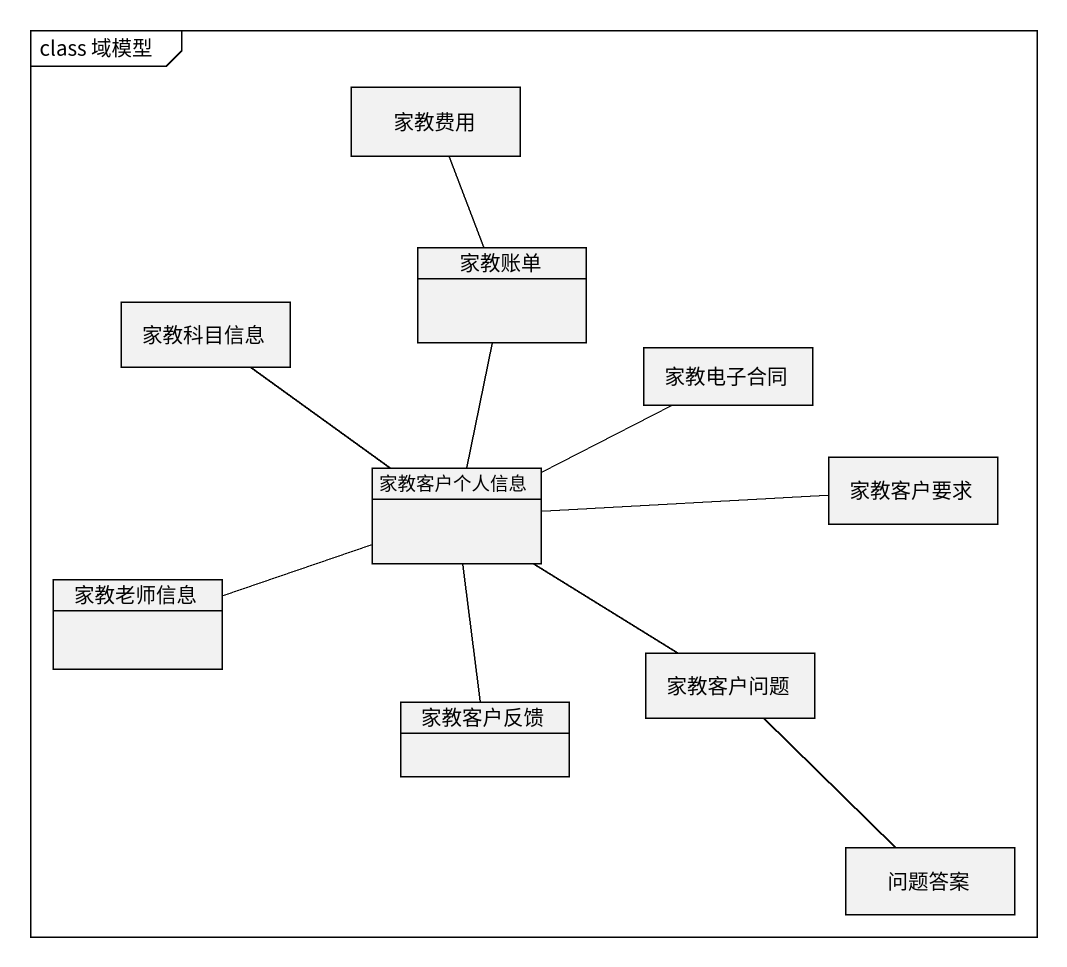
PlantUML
@startuml
mainframe class 域模型
hide circle
hide empty members
class 家教费用
class 家教账单
class 家教科目信息
class 家教电子合同
class 家教客户个人信息
class 家教客户要求
class 家教老师信息
class 家教客户问题
class 家教客户反馈
class 问题答案
家教账单 -up- 家教费用
家教客户个人信息 -up- 家教账单
家教客户个人信息 -up- 家教科目信息
家教客户个人信息 -right- 家教电子合同
家教客户个人信息 -right- 家教客户要求
家教客户个人信息 -left- 家教老师信息
家教客户个人信息 -- 家教客户问题
家教客户个人信息 -- 家教客户反馈
家教客户问题 -- 问题答案
@enduml
